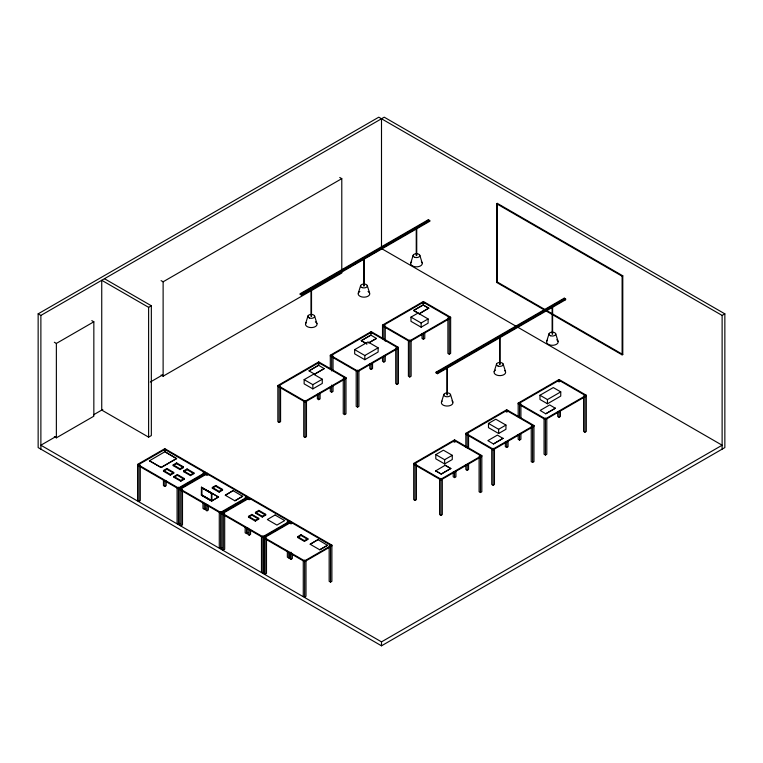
<?xml version="1.0" encoding="UTF-8"?>
<svg xmlns="http://www.w3.org/2000/svg" width="763" height="763" viewBox="0 0 763 763"><rect width="100%" height="100%" fill="white"/><g stroke="black" fill="none" stroke-linecap="round" stroke-linejoin="round"><path stroke-width="1.14" d="M305.601 323.598L307.966 315.996M358.295 293.173L360.651 285.581M410.818 262.853L413.174 255.252M441.491 402.053L443.856 394.452M494.176 371.629L496.541 364.037M546.699 341.309L549.064 333.708M38.15 313.851L378.772 117.187L722.122 315.424L724.85 313.851L724.85 447.576L381.5 645.813L38.15 447.576L38.15 313.851L40.878 315.424L384.228 117.187L724.85 313.851M54.326 342.253L56.367 343.426L93.839 321.795L93.839 416.197L56.367 437.828L54.326 436.646M161.079 280.622L163.12 281.795L341.786 178.647L341.786 273.04L163.12 376.197L161.079 375.014M148.613 307.346L151.341 305.772L151.341 435.568L148.613 437.142L101.737 410.084L101.737 280.288L148.613 307.346L148.613 437.142M300.25 293.669L428.367 219.706L429.731 220.497L429.731 221.28L301.614 295.243L300.25 294.461L300.25 293.669L301.614 294.461L429.731 220.497M300.25 294.461L428.367 220.497L429.731 221.28M55.327 436.875L40.878 445.22L381.5 641.874L722.122 445.22L517.753 327.222M93.515 414.824L102.805 409.464M150.292 382.053L162.672 374.9M345.372 269.415L347.442 268.223M349.502 267.031L351.562 265.839M354.661 264.055L356.731 262.863M358.791 261.671L361.891 259.887M363.951 258.695L366.021 257.503M368.081 256.311L371.18 254.518M373.241 253.326L380.47 249.158M496.599 203.74L497.285 203.349L622.789 275.805L622.789 354.471L622.112 354.862L496.599 282.405L496.599 203.74L622.112 276.206L622.789 275.805M140.287 466.374L140.287 500.595L138.933 501.377L137.569 500.595L137.569 464.409L164.818 448.673L205.695 472.278L205.695 473.06L178.437 488.797L137.569 465.192L164.818 449.464L205.695 473.06M280.574 387.48L280.574 421.701L279.22 422.483L277.856 421.701L277.856 385.515L318.724 361.91L345.982 377.647L345.982 413.832L344.618 414.614L343.255 413.832L343.255 379.612M330.303 368.996L330.303 355.224L371.18 331.628L398.429 347.365L398.429 383.551L397.065 384.333L395.711 383.551L395.711 349.33M382.511 338.848L382.511 325.086L423.389 301.49L450.637 317.217L450.637 353.403L449.273 354.194L447.91 353.403L447.91 319.182M166.181 450.246L164.818 451.038L163.454 450.246M318.724 362.702L277.856 386.297L305.105 402.034L345.982 378.429L318.724 362.702L318.724 361.91M371.18 332.42L330.303 356.016L357.561 371.743L398.429 348.147L371.18 332.42L371.18 331.628M423.389 302.272L382.511 325.877L409.76 341.605L450.637 318.009L423.389 302.272L423.389 301.49M149.424 460.795L164.894 451.744L176.587 458.611L161.117 467.538L149.424 460.795L161.117 467.423L176.587 458.496M320.088 363.484L318.724 364.275L317.37 363.484M372.544 333.202L371.18 333.984L369.817 333.202M424.753 303.064L423.389 303.846L422.025 303.064M309.034 370.799L318.61 365.277L324.208 368.624L314.642 374.147L309.034 370.913L318.61 365.277M366.889 343.979L361.29 340.632L370.856 335.11L376.464 338.457L368.806 342.873M417.962 313.097L410.98 317.122L410.98 321.337L421.128 327.193L428.11 323.169L428.11 318.953L413.575 310.446L423.141 304.923L428.739 308.157L419.173 313.793L428.739 308.157M361.29 340.746L370.856 335.11M413.575 310.56L423.141 305.038L428.739 308.271M354.671 349.635L367.976 341.948L378.124 347.814L378.124 352.02L364.819 359.707L354.671 353.851L354.671 349.635L364.819 355.501L378.124 347.814M304.141 379.64L313.583 374.194L322.282 379.221L322.282 383.427L312.849 388.882L304.141 383.856L304.141 379.64L312.849 384.666L322.282 379.221M368.806 342.759L376.464 338.457M163.501 470.466L166.916 468.501L173.726 472.431L173.726 473.222L170.321 475.187L163.501 471.248L163.501 470.466L170.321 474.395L173.726 472.431M173.211 464.858L176.615 462.893L183.435 466.832L183.435 467.614L180.02 469.579L173.211 465.649L173.211 464.858L180.02 468.797L183.435 466.832M163.501 471.248L166.916 469.283L173.726 473.222M173.211 465.649L176.615 463.685L183.435 467.614M410.98 317.122L421.128 322.987L428.11 318.953M496.599 282.405L497.285 282.014L622.789 354.471M344.618 377.647L343.255 378.429L344.618 379.221L344.618 414.614M397.065 347.365L395.711 348.147L397.065 348.939L397.065 384.333M449.273 317.217L447.91 318.009L449.273 318.791L449.273 354.194M173.964 476.503L177.369 474.538L184.188 478.468L184.188 479.259L180.783 481.224L173.964 477.295L173.964 476.503L180.783 480.442L184.188 478.468M183.673 470.905L187.078 468.93L193.888 472.869L193.888 473.651L190.483 475.616L183.673 471.687L183.673 470.905L190.483 474.834L193.888 472.869M277.856 385.515L305.105 401.243L345.982 377.647M330.303 355.224L357.561 370.961L398.429 347.365M382.511 325.086L409.76 340.823L450.637 317.217M173.964 477.295L177.369 475.32L184.188 479.259M183.673 471.687L187.078 469.722L193.888 473.651M163.454 479.746L163.454 485.649L164.818 486.432L166.181 485.649L166.181 480.928M317.37 394.166L317.37 398.887L318.724 399.669L320.088 398.887L320.088 392.983M330.303 386.698L330.303 391.409L331.667 392.201L333.03 391.409L333.03 385.515M369.817 363.884L369.817 368.605L371.18 369.387L372.544 368.605L372.544 362.702M382.511 356.55L382.511 361.271L383.875 362.063L385.239 361.271L385.239 355.367M422.025 333.736L422.025 338.457L423.389 339.249L424.753 338.457L424.753 332.563M204.331 472.278L202.968 473.06L204.331 473.852M137.569 464.409L178.437 488.005L205.695 472.278M247.889 496.637L207.011 473.041L179.763 488.768L220.641 512.364L247.889 496.637L247.889 497.419L220.641 513.156L179.763 489.56L207.011 473.823L247.889 497.419M208.375 474.615L207.011 475.397L205.648 474.615M218.552 497.066L211.599 501.081L201.384 495.177L201.518 487.233L218.552 497.066L208.328 491.172M201.823 487.843L211.399 493.337L211.361 500.433L201.823 494.929L201.861 487.824L211.399 493.337M212.333 487.443L215.738 485.478L222.548 489.417L222.548 490.199L219.143 492.164L212.333 488.234L212.333 487.443L219.143 491.382L222.548 489.417M212.333 488.234L215.738 486.269L222.548 490.199M201.384 495.177L211.732 501.005L211.732 493.136L201.384 487.319M305.105 437.428L306.468 436.646L306.468 401.243L305.105 400.461L303.741 401.243L303.741 436.646L305.105 437.428L305.105 401.243M357.561 407.146L358.915 406.355L358.915 370.961L357.561 370.169L356.197 370.961L356.197 406.355L357.561 407.146L357.561 370.961M409.76 377.008L411.123 376.216L411.123 340.823L409.76 340.031L408.405 340.823L408.405 376.216L409.76 377.008L409.76 340.823M218.552 496.913L211.732 500.843L201.518 494.949M436.14 372.125L564.248 298.161L565.612 298.943L565.612 299.735L437.504 373.698L436.14 372.916L436.14 372.125L437.504 372.916L565.612 298.943M436.14 372.916L564.248 298.943L565.612 299.735M225.304 495.158L233.077 490.666L242.644 496.303L234.87 500.795L225.304 495.263L233.077 490.666M182.491 490.733L182.491 524.954L181.127 525.745L179.763 524.954L179.801 488.005L178.437 487.223L177.083 488.005L177.083 523.408L178.437 524.191L179.801 523.408M202.968 502.559L202.968 508.463L204.331 509.245L205.695 508.463M205.695 503.742L205.648 510.008L207.011 510.8L208.375 510.008L208.375 505.287M246.525 496.637L245.161 497.419L246.525 498.21M290.083 520.995L249.205 497.4L221.957 513.127L262.834 536.732L290.083 520.995L290.083 521.787L262.834 537.514L221.957 513.919L249.205 498.182L290.083 521.787M250.569 498.973L249.205 499.755L247.841 498.973M248.5 516.37L251.904 514.405L258.724 518.335L258.724 519.117L255.319 521.091L248.5 517.152L248.5 516.37L255.319 520.299L258.724 518.335M255.462 512.345L258.867 510.38L265.686 514.319L265.686 515.101L262.272 517.066L255.462 513.137L255.462 512.345L262.272 516.284L265.686 514.319M248.5 517.152L251.904 515.187L258.724 519.117M255.462 513.137L258.867 511.172L265.686 515.101M275.138 514.949L267.365 519.555L276.931 525.078L284.713 520.585L275.138 515.063M224.684 515.101L224.684 549.312L223.321 550.104L221.957 549.312L221.995 512.364L220.641 511.582L219.277 512.364L219.277 547.767L220.641 548.559L221.995 547.767M245.161 526.918L245.161 532.822L246.525 533.604L247.889 532.822M247.889 528.101L247.841 534.367L249.205 535.159L250.569 534.367L250.569 529.646M287.355 524.143L287.355 521.787L288.719 520.995M266.487 539.231L266.487 573.452L265.123 574.234L263.76 573.452L263.76 537.266L291.008 521.53L331.886 545.135L331.886 581.32L330.522 582.102L329.158 581.32L329.158 547.1M291.008 522.321L263.76 538.049L304.637 561.654L331.886 545.917L291.008 522.321L291.008 521.53M292.372 523.103L291.008 523.895L289.644 523.103M416.417 465.411L416.417 499.622L415.053 500.414L413.699 499.622L413.699 463.437L454.567 439.841L481.815 455.578L481.815 491.763L480.461 492.545L479.097 491.763L479.097 457.542M465.84 447.099L465.84 433.336L506.708 409.741L533.957 425.468L533.957 461.653L532.603 462.445L531.239 461.653L531.239 427.433M518.182 416.884L518.182 403.112L559.06 379.516L586.308 395.253L586.308 431.438L584.944 432.22L583.581 431.438L583.581 397.218M454.567 440.632L413.699 464.228L440.947 479.956L481.815 456.36L454.567 440.632L454.567 439.841M506.708 410.523L465.84 434.128L493.089 449.855L533.957 426.259L506.708 410.523L506.708 409.741M559.06 380.298L518.182 403.904L545.431 419.631L586.308 396.035L559.06 380.298L559.06 379.516M455.931 441.415L454.567 442.197L453.203 441.415M508.072 411.314L506.708 412.096L505.344 411.314M560.423 381.09L559.06 381.872L557.696 381.09M488.482 423.427L495.788 419.211L505.945 425.067L505.945 429.283L498.64 433.498L488.482 427.642L488.482 423.427L498.64 429.292L505.945 425.067M435.797 454.605L443.417 450.199L452.268 455.311L452.268 459.517L444.638 463.923L435.797 458.821L435.797 454.605L444.638 459.707L452.268 455.311M539.975 395.253L553.28 387.566L560.748 391.877L560.748 396.092L547.443 403.78L539.975 399.459L539.975 395.253L547.443 399.564L560.748 391.877M297.618 536.685L301.023 534.72L307.842 538.659L307.842 539.441L304.437 541.406L297.618 537.476L297.618 536.685L304.437 540.624L307.842 538.659M297.618 537.476L301.023 535.512L307.842 539.441M435.606 470.905L445.182 465.268L450.78 468.501L441.214 474.138L435.606 470.79L441.214 474.023L450.78 468.501M503.036 438.448L497.428 435.101L487.862 440.623L493.461 443.971L503.036 438.334L493.461 443.971M555.321 408.262L549.713 404.915L540.147 410.437L545.745 413.784L555.321 408.262L545.745 413.784M310.179 544.153L317.952 539.67L327.518 545.307L319.745 549.789L310.179 544.267L317.952 539.67M262.834 572.918L264.198 572.126L264.198 536.732L262.834 535.941L261.471 536.732L261.471 572.126L262.834 572.918L262.834 536.732M287.355 551.287L287.355 557.181L288.719 557.972L290.083 557.181L290.083 552.46M289.644 552.603L289.644 558.506L291.008 559.289L292.372 558.506L292.372 553.785M480.461 455.578L479.097 456.36L480.461 457.151L480.461 492.545M532.603 425.468L531.239 426.259L532.603 427.042L532.603 462.445M584.944 395.253L583.581 396.035L584.944 396.817L584.944 432.22M413.699 463.437L440.947 479.174L481.815 455.578M465.84 433.336L493.089 449.073L533.957 425.468M518.182 403.112L545.431 418.849L586.308 395.253M330.522 545.135L329.158 545.917L330.522 546.709L330.522 582.102M263.76 537.266L304.637 560.862L331.886 545.135M453.203 472.097L453.203 476.818L454.567 477.6L455.931 476.818L455.931 470.914M465.84 464.801L465.84 469.522L467.194 470.313L468.558 469.522L468.558 463.618M505.344 441.987L505.344 446.708L506.708 447.499L508.072 446.708L508.072 440.814M518.182 434.576L518.182 439.297L519.546 440.089L520.91 439.297L520.91 433.403M557.696 411.772L557.696 416.484L559.06 417.275L560.423 416.484L560.423 410.589M440.947 515.359L442.311 514.577L442.311 479.174L440.947 478.382L439.583 479.174L439.583 514.577L440.947 515.359L440.947 479.174M493.089 485.258L494.453 484.467L494.453 449.073L493.089 448.282L491.725 449.073L491.725 484.467L493.089 485.258L493.089 449.073M545.431 455.034L546.794 454.243L546.794 418.849L545.431 418.057L544.067 418.849L544.067 454.243L545.431 455.034L545.431 418.849M304.637 597.048L305.992 596.265L305.992 560.862L304.637 560.08L303.273 560.862L303.273 596.265L304.637 597.048L304.637 560.862M339.745 177.464L341.786 178.647M381.5 248.557L515.683 326.03M413.575 310.446L419.173 313.679M519.546 403.112L520.91 403.904L519.546 404.686L519.546 417.666M383.875 325.086L385.239 325.877L383.875 326.659L383.875 339.64M361.29 340.632L366.889 343.865M467.194 433.336L468.558 434.128L467.194 434.91L467.194 447.891M331.667 355.224L333.03 356.016L331.667 356.798L331.667 370.961M450.78 468.616L445.182 465.268M104.464 278.714L151.341 305.772M415.053 463.437L416.417 464.228L415.053 465.01L415.053 500.414M279.22 385.515L280.574 386.297L279.22 387.089L279.22 422.483M91.798 320.613L93.839 321.795M287.355 521.787L288.719 522.569M176.587 458.611L164.894 451.744M138.933 464.409L140.287 465.192L138.933 465.983L138.933 501.377M181.127 488.768L182.491 489.56L181.127 490.342L181.127 525.745M223.321 513.127L224.684 513.919L223.321 514.701L223.321 550.104M265.123 537.266L266.487 538.049L265.123 538.84L265.123 574.234M555.683 333.708L558.039 341.309M503.151 364.037L505.516 371.629M419.793 255.252L422.158 262.853M450.466 394.452L452.831 402.053M367.27 285.581L369.626 293.173M314.585 315.996L316.941 323.598M722.122 315.424L722.122 449.149M622.112 276.206L622.112 354.862M564.248 298.161L564.248 298.943M559.06 411.371L559.06 417.275M552.612 306.497L552.612 334.089M552.126 307.642L552.126 334.089M547.443 399.564L547.443 403.78M520.91 405.086L520.91 418.057M519.546 434.185L519.546 440.089M506.708 441.596L506.708 447.499M500.089 336.817L500.089 364.418M499.603 336.817L499.603 364.418M498.64 429.292L498.64 433.498M497.285 203.349L497.285 282.014M468.558 435.301L468.558 448.282M467.194 464.409L467.194 470.313M454.567 471.696L454.567 477.6M447.404 367.241L447.404 394.833M446.918 367.241L446.918 394.833M444.638 459.707L444.638 463.923M437.504 372.916L437.504 373.698M428.367 219.706L428.367 220.497M423.389 333.345L423.389 339.249M421.128 322.987L421.128 327.193M416.732 228.042L416.732 255.634M416.245 228.042L416.245 255.634M385.239 327.05L385.239 341.214M383.875 356.159L383.875 362.063M381.5 118.761L381.5 247.756M381.5 641.874L381.5 645.813M371.18 363.484L371.18 369.387M364.819 355.501L364.819 359.707M364.209 258.371L364.209 285.963M363.713 258.371L363.713 285.963M333.03 357.198L333.03 370.169M331.667 385.124L331.667 392.201M327.518 545.307L319.745 549.789M324.208 368.624L314.642 374.147M318.724 393.775L318.724 399.669M312.849 384.666L312.849 388.882M311.514 288.786L311.514 316.378M311.027 288.786L311.027 316.378M304.437 540.624L304.437 541.406M301.614 294.461L301.614 295.243M301.023 534.72L301.023 535.512M291.008 552.212L291.008 559.289M288.719 552.069L288.719 557.972M262.272 516.284L262.272 517.066M258.867 510.38L258.867 511.172M255.319 520.299L255.319 521.091M251.904 514.405L251.904 515.187M249.205 497.4L249.205 498.182M249.205 529.255L249.205 535.159M246.525 527.71L246.525 533.604M242.644 496.303L234.87 500.795M220.641 512.364L220.641 548.559M219.143 491.382L219.143 492.164M215.738 485.478L215.738 486.269M211.599 493.213L211.599 501.081M207.011 473.041L207.011 473.823M207.011 504.896L207.011 510.8M204.331 503.351L204.331 509.245M201.518 487.233L201.518 495.101M190.483 474.834L190.483 475.616M187.078 468.93L187.078 469.722M180.783 480.442L180.783 481.224M180.02 468.797L180.02 469.579M178.437 488.005L178.437 524.191M177.369 474.538L177.369 475.32M176.615 462.893L176.615 463.685M170.321 474.395L170.321 475.187M166.916 468.501L166.916 469.283M164.818 448.673L164.818 449.464M164.818 480.537L164.818 486.432M163.12 281.795L163.12 376.197M56.367 343.426L56.367 437.828M40.878 315.424L40.878 449.149M421.348 261.699A5.78 3.338 0 0 1 420.27 266.029A5.78 3.338 0 0 1 412.697 266.029A5.78 3.338 0 0 1 411.619 261.699M368.052 291.466A5.78 3.338 0 0 1 368.052 296.187A5.78 3.338 0 0 1 359.869 296.187A5.78 3.338 0 0 1 359.869 291.466M315.357 321.891A5.78 3.338 0 0 1 315.644 326.43A5.78 3.338 0 0 1 307.813 326.917A5.78 3.338 0 0 1 306.411 322.444M452.02 400.899A5.78 3.338 0 0 1 451.047 405.172A5.78 3.338 0 0 1 443.589 405.325A5.78 3.338 0 0 1 442.092 401.1M504.715 370.475A5.78 3.338 0 0 1 503.418 374.91A5.78 3.338 0 0 1 495.664 374.585A5.78 3.338 0 0 1 495.483 370.093M556.742 339.773A5.78 3.338 0 0 1 556.561 344.256A5.78 3.338 0 0 1 548.797 344.58A5.78 3.338 0 0 1 547.51 340.155M414.795 257.322A3.376 1.946 0 0 0 419.86 255.634A3.376 1.946 0 0 0 414.795 253.955A3.376 1.946 0 0 0 414.795 257.322M362.272 287.651A3.376 1.946 0 0 0 367.337 285.963A3.376 1.946 0 0 0 362.272 284.275A3.376 1.946 0 0 0 362.272 287.651M309.587 318.066A3.376 1.946 0 0 0 314.642 316.378A3.376 1.946 0 0 0 309.587 314.69A3.376 1.946 0 0 0 309.587 318.066M445.478 396.522A3.376 1.946 0 0 0 450.532 394.833A3.376 1.946 0 0 0 445.478 393.145A3.376 1.946 0 0 0 445.478 396.522M498.163 366.097A3.376 1.946 0 0 0 503.218 364.418A3.376 1.946 0 0 0 498.163 362.73A3.376 1.946 0 0 0 498.163 366.097M550.686 335.777A3.376 1.946 0 0 0 555.741 334.089A3.376 1.946 0 0 0 550.686 332.401A3.376 1.946 0 0 0 550.686 335.777"/></g></svg>
